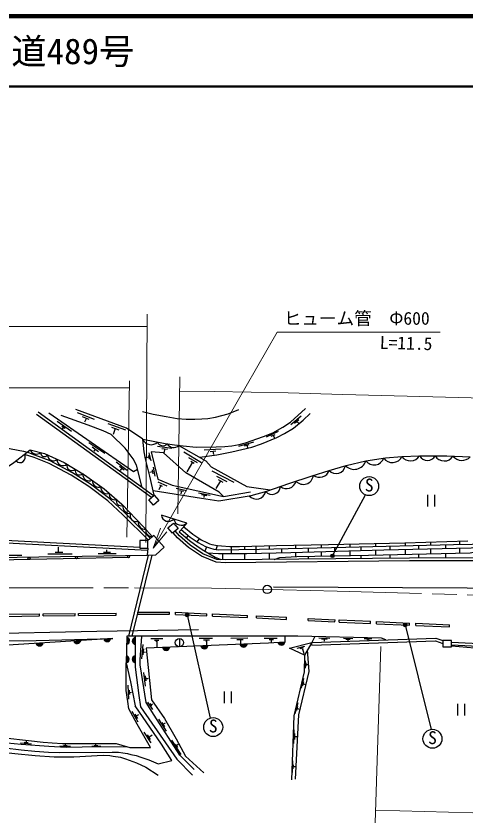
# Model space of a CAD drawing. Units: millimetres at full size, sheet at 1:1000; details may follow other scales. Extents: x 40000 to 680000, y 20000 to 380000.
# Drawn here: x 232422 to 296362, y 265236 to 380000 of the extents above; entities that cross this region are included whole.
import ezdxf
from ezdxf.enums import TextEntityAlignment as Align

# ---------------------------------------------------------------- set-up
doc = ezdxf.new("R2010")
doc.units = ezdxf.units.MM
doc.header["$LTSCALE"] = 1000
doc.linetypes.add('CHAIN', pattern=[18.5, 12, -1.5, 3.5, -1.5])
for name, color, linetype, lineweight in [('M-BGD', 7, 'Continuous', 25), ('M-BGD-EXST', 7, 'Continuous', 25), ('M-BMK', 2, 'CHAIN', 13), ('M-BMK-SRVR', 3, 'Continuous', 25), ('M-STR-HTXT', 7, 'Continuous', 13), ('M-STR-STRC', 7, 'Continuous', 25), ('M-TTL', 2, 'Continuous', 140), ('M-TTL-LINE', 7, 'Continuous', 50)]:
    doc.layers.add(name, color=color, linetype=linetype, lineweight=lineweight)
doc.layers.add('M-TTL-TXT', color=7, linetype='Continuous')
doc.styles.add('ＭＳ ゴシック', font='')
doc.styles.get('ＭＳ ゴシック').set_extended_font_data('MS Gothic')

# ---------------------------------------------------------------- blocks, each defined once
blk = doc.blocks.new('open_arrow')
at = {"color": 0, "linetype": 'Continuous', "lineweight": -2}
blk.add_lwpolyline([(7.5, 1.25), (0, 0), (7.5, -1.25)], dxfattribs=at)

msp = doc.modelspace()

# ---------------------------------------------------------------- hatches: boundary and pattern name
at = {"layer": 'M-BGD'}
for points in [[(248127, 290645, 0.82183), (248145, 291636)], [(249349, 291599, 0.82183), (249348, 290608)], [(235261, 290775, 0.82183), (236249, 290839)], [(240614, 291119, 0.82183), (241602, 291182)], [(244873, 291392, 0.82183), (245862, 291456)], [(258697, 290389, 0.82183), (259687, 290430)], [(264269, 290628, 0.82183), (265259, 290671)], [(269644, 290897, 0.82183), (270633, 290965)], [(253241, 290163, 0.82183), (254231, 290204)], [(248078, 288018, 0.82183), (248097, 289008)], [(249346, 289016, 0.82183), (249344, 288025)]]:
    msp.add_hatch(color=256, dxfattribs=at).paths.add_polyline_path(points)
at = {"layer": 'M-BGD-EXST'}
for points in [[(277661, 303220, 1), (277161, 303220, 1)], [(256992, 294815, 1), (256492, 294815, 1)], [(287974, 293392, 1), (287474, 293392, 1)]]:
    msp.add_hatch(color=256, dxfattribs=at).paths.add_polyline_path(points)

# ---------------------------------------------------------------- linework, layer by layer
at = {"layer": 'M-BGD'}
for p, q in [((251956, 311777), (235564, 323645)), ((251646, 311508), (235329, 323321)), ((241114, 323613), (243522, 322671)), ((241819, 323027), (242761, 322653)), ((242413, 322791), (242143, 322254)), ((271462, 321921), (272935, 323159)), ((271987, 322115), (272596, 322613)), ((238259, 322376), (240308, 320978)), ((238902, 321684), (239399, 321381)), ((239150, 321532), (238956, 321286)), ((245450, 322061), (247988, 321154)), ((245981, 321539), (247026, 321154)), ((246504, 321346), (246211, 320476)), ((272292, 322364), (272582, 322129)), ((268006, 320145), (269727, 320961)), ((268697, 320235), (269241, 320490)), ((268969, 320363), (269153, 319995)), ((242768, 319347), (245016, 317806)), ((264081, 318837), (266194, 319433)), ((264907, 318851), (265537, 319054)), ((243208, 318710), (244131, 318080)), ((243670, 318395), (243463, 318112)), ((252529, 318813), (254545, 318540)), ((253122, 318509), (253952, 318406)), ((253537, 318457), (253478, 317937)), ((256265, 318004), (258786, 316498)), ((259142, 318316), (261585, 318455)), ((260006, 318083), (260796, 318139)), ((260401, 318111), (260470, 317629)), ((265222, 318952), (265293, 318647)), ((251289, 317236), (250907, 317147)), ((251231, 317478), (251347, 316993)), ((251300, 317895), (251586, 316731)), ((256944, 317229), (258151, 316516)), ((246623, 316615), (248190, 315394)), ((247132, 315963), (247779, 315460)), ((247455, 315712), (247224, 315373)), ((251914, 315823), (252151, 314562)), ((257495, 316542), (256706, 315176)), ((257243, 316674), (257746, 316410)), ((251807, 315168), (251431, 315081)), ((251762, 315438), (251852, 314897)), ((260238, 315330), (263352, 313708)), ((260885, 314554), (262397, 313788)), ((252565, 313761), (253827, 313185)), ((252802, 313307), (253196, 313125)), ((261472, 313878), (260815, 312813)), ((261154, 314067), (261790, 313689)), ((252999, 313216), (252686, 312625)), ((255182, 312838), (256663, 312511)), ((255666, 312525), (256207, 312411)), ((255937, 312468), (255858, 312020)), ((258338, 312196), (259989, 311876)), ((258779, 311933), (259541, 311805)), ((259160, 311869), (259107, 311541)), ((290913, 311896), (290913, 310219)), ((291913, 311896), (291913, 310219)), ((256622, 305771), (256907, 306110)), ((258164, 305226), (258470, 305662)), ((295487, 304849), (295487, 305311)), ((238427, 303688), (238427, 304457)), ((259272, 303862), (259519, 304498)), ((260858, 304120), (261058, 304686)), ((263040, 303563), (263040, 304569)), ((264951, 304153), (264951, 304571)), ((266569, 303584), (266569, 304615)), ((268424, 304221), (268424, 304666)), ((270181, 303654), (270181, 304261)), ((272203, 304307), (272203, 304744)), ((274006, 303757), (274006, 304348)), ((275847, 304390), (275847, 304809)), ((277744, 303871), (277744, 304434)), ((279895, 304484), (279895, 304902)), ((281470, 303984), (281470, 304522)), ((283565, 304573), (283565, 304992)), ((285592, 304104), (285592, 304622)), ((287786, 304675), (287786, 305096)), ((287786, 303428), (287786, 304156)), ((289695, 304201), (289695, 304721)), ((291398, 304762), (291398, 305197)), ((291398, 303508), (291398, 304241)), ((293500, 304290), (293500, 304813)), ((295487, 303600), (295487, 304337)), ((229642, 303331), (233252, 303331)), ((240364, 303442), (236933, 303442)), ((239058, 303688), (237949, 303688)), ((246626, 303500), (244066, 303500)), ((245836, 303696), (244827, 303696)), ((245332, 303696), (245332, 304080)), ((251215, 303332), (248404, 291781)), ((251699, 303341), (248889, 291783)), ((261825, 302659), (261827, 303565)), ((264951, 302664), (264951, 303559)), ((268424, 302699), (268424, 303620)), ((272203, 303123), (272203, 303702)), ((274006, 302755), (274006, 303160)), ((275847, 303192), (275847, 303813)), ((279895, 303264), (279895, 303936)), ((281470, 302831), (281470, 303292)), ((283565, 303334), (283565, 304048)), ((285592, 302873), (285592, 303379)), ((289695, 302903), (289695, 303470)), ((293500, 302912), (293500, 303555)), ((248425, 302963), (203323, 302092)), ((262937, 291519), (265385, 291537)), ((267682, 291529), (269516, 291529)), ((275455, 291565), (277023, 291488)), ((278947, 291503), (280299, 291465)), ((246179, 291476), (211847, 289272)), ((250289, 288567), (250495, 290633)), ((251561, 291447), (253282, 291447)), ((252078, 291238), (252715, 291238)), ((252292, 291064), (252526, 291064)), ((252409, 291064), (252409, 290258)), ((255638, 291472), (255638, 290272)), ((258461, 291494), (260359, 291494)), ((259064, 291277), (259914, 291277)), ((259378, 291075), (259590, 291075)), ((259484, 291075), (259484, 290542)), ((263803, 291302), (264697, 291302)), ((264324, 291302), (264330, 290757)), ((268393, 291319), (269015, 291319)), ((268704, 291319), (268684, 290955)), ((272397, 290107), (273446, 290395)), ((274471, 290517), (274458, 290917)), ((275832, 291411), (276631, 291380)), ((276231, 291396), (276216, 291081)), ((279315, 291372), (279892, 291357)), ((279604, 291365), (279603, 291149)), ((281903, 291482), (282971, 291466)), ((282246, 291393), (282615, 291389)), ((282431, 291391), (282436, 291230)), ((250504, 289133), (250581, 289990)), ((250542, 289561), (250821, 289518)), ((272808, 290026), (273269, 290167)), ((273081, 289950), (273188, 290000)), ((273135, 289975), (273314, 289332)), ((273557, 287239), (273557, 288310)), ((273680, 287529), (273680, 288015)), ((273680, 287772), (273936, 287780)), ((250816, 284706), (250593, 286641)), ((250912, 285419), (250816, 286141)), ((250864, 285780), (251210, 285791)), ((273009, 284410), (273325, 285770)), ((248439, 282828), (248338, 284839)), ((273207, 284733), (273330, 285296)), ((273268, 285015), (273568, 284926)), ((248568, 283492), (248532, 284101)), ((248550, 283797), (248836, 283806)), ((262008, 283942), (262008, 282265)), ((263008, 283942), (263008, 282265)), ((251851, 281360), (251168, 282429)), ((272116, 280776), (272502, 282339)), ((251736, 281825), (251477, 282205)), ((251606, 282015), (251827, 282181)), ((272354, 281198), (272491, 281784)), ((272422, 281491), (272713, 281415)), ((295185, 282183), (295185, 280506)), ((296185, 282183), (296185, 280506)), ((249768, 279578), (248920, 281099)), ((249713, 280085), (249362, 280694)), ((249494, 280464), (249888, 280666)), ((253820, 278298), (252728, 279989)), ((253556, 278909), (253172, 279515)), ((253331, 279264), (253664, 279461)), ((251596, 276605), (250646, 278154)), ((251513, 277112), (251098, 277739)), ((251306, 277426), (251762, 277758)), ((271887, 276539), (271969, 278477)), ((272033, 277103), (272069, 277949)), ((234114, 276600), (233565, 276647)), ((233840, 276624), (233871, 276880)), ((255878, 274979), (254535, 277012)), ((272051, 277526), (272342, 277526)), ((234606, 276435), (233031, 276569)), ((240169, 276094), (238631, 276144)), ((239693, 276215), (239154, 276229)), ((239423, 276222), (239422, 276477)), ((243174, 276136), (244485, 276160)), ((243499, 276229), (244036, 276246)), ((243768, 276238), (243755, 276473)), ((255405, 275938), (255099, 276418)), ((255203, 276254), (255435, 276424)), ((271699, 272411), (271764, 274065)), ((271829, 272922), (271857, 273498)), ((271846, 273266), (272122, 273252))]:
    msp.add_line(p, q, dxfattribs=at)
for points in [[(250419, 319811), (248112, 321381), (240908, 324025)], [(250404, 323778), (251899, 323391), (253734, 323035), (255326, 322772), (256617, 322685), (257808, 322685), (258801, 322710), (259682, 322772), (260787, 322933), (262574, 323429), (264064, 324037)], [(250419, 319811), (253587, 319195), (254936, 319005), (256154, 318849), (258041, 318694), (260839, 318709), (262093, 318769), (263096, 318877), (264111, 319068), (265030, 319294), (267580, 320179), (268905, 320740), (270326, 321515), (271424, 322231), (273586, 324165)], [(167852, 314034), (169808, 314215), (171230, 314437), (172963, 314825), (175222, 315460), (177677, 316293), (180547, 317407), (183457, 318606), (187626, 320318), (189011, 320832), (190767, 321414), (192500, 321834), (194333, 322196), (197239, 322498), (198283, 322558), (202524, 322425), (207530, 322189), (211628, 321745), (214747, 321377), (220077, 320573), (225401, 319649), (233489, 318115), (233978, 317952)], [(237060, 323581), (249110, 315215), (249676, 315574)], [(250343, 312945), (249534, 316130), (249057, 317013), (247911, 318544), (245930, 320465), (244804, 321003), (242684, 321804), (238814, 323184)], [(258530, 317251), (260973, 317571), (263069, 317996), (265936, 318690), (267307, 319156), (269476, 320034), (270586, 320616), (271840, 321397), (273241, 322504), (274214, 323476)], [(252062, 311870), (251430, 314536), (250797, 317012), (250613, 318023), (250419, 319811)], [(206457, 317728), (207597, 318578), (210389, 318346), (214553, 317380), (219811, 315725), (224782, 314016), (226044, 313965), (228453, 314543), (230486, 315403), (232091, 316486), (234417, 318293), (236434, 317781), (239229, 316523), (242162, 314751), (244955, 312762), (247438, 310590), (250530, 307362), (251815, 305950)], [(251524, 305705), (247890, 309343), (245736, 311343), (243008, 313414), (240423, 315038), (237279, 316720), (235101, 317567), (233978, 317952)], [(253364, 317897), (251633, 318003), (252544, 314134), (254626, 313256), (261909, 311680), (265735, 312328)], [(261909, 311680), (261290, 312282), (256549, 315012), (253364, 317897)], [(255537, 318919), (259411, 316760), (260153, 315870), (265227, 313101), (268546, 312589)], [(251217, 305446), (247613, 309055), (245478, 311036), (242780, 313084), (240222, 314692), (237111, 316356), (234963, 317191), (233601, 317659)], [(251913, 312498), (258787, 311419), (261241, 311054), (265851, 311798), (268047, 312414), (271199, 313524), (274527, 314597), (276945, 315384), (279366, 316095), (282154, 316725), (284922, 317159), (287261, 317348), (289777, 317427), (293652, 317450), (296988, 317317)], [(256273, 307368), (256677, 307884), (253066, 309009)], [(250028, 304429), (208101, 306601), (205456, 302881), (169938, 302621)], [(300135, 302527), (288351, 302500), (262136, 302235), (260856, 302328), (258774, 303154), (256913, 304421), (255378, 305782), (254752, 306501)], [(300135, 302927), (288348, 302900), (262148, 302635), (260946, 302723), (258963, 303509), (257159, 304737), (255663, 306064), (255054, 306763)], [(256273, 307368), (255582, 306653), (257057, 305402), (258297, 304487), (259084, 303966), (260728, 303056), (261547, 302679)], [(255887, 306968), (257185, 305877), (258324, 305120), (259341, 304567), (259926, 304340), (260553, 304153), (261163, 304088), (267039, 304189), (279307, 304470), (294613, 304840), (297257, 304869), (301431, 305636), (314329, 305567), (327533, 305514)], [(256273, 307368), (257530, 306322), (258379, 305726), (258739, 305523), (259514, 305107), (259937, 304947), (260250, 304850), (261058, 304686), (261602, 304624), (262782, 304573), (264156, 304549), (269459, 304694), (276827, 304827), (287675, 305093), (296654, 305344)], [(251117, 303972), (208300, 306190), (205663, 302482), (169941, 302221)], [(251158, 304329), (251043, 303329), (252280, 303352), (253458, 304460), (252000, 306105), (251158, 305396)], [(259615, 303672), (261181, 303566), (265239, 303558), (271488, 303680), (284699, 304083), (297095, 304375), (301429, 305223), (320951, 305055), (327513, 305043)], [(269084, 302706), (269934, 302978), (272310, 303130), (282512, 303310), (296967, 303633), (301367, 304564), (318599, 304426), (327251, 304367)], [(205784, 302652), (219316, 302871), (232554, 303020), (251043, 303329)], [(110605, 289713), (120268, 290937), (126719, 291599), (129965, 291897), (132383, 291964), (145861, 291897), (156849, 291915), (179986, 291840), (196264, 291864), (213318, 291934), (226097, 292145), (243896, 292495), (258361, 292728)], [(248148, 291782), (248078, 288018), (248661, 285281), (249352, 281894)], [(284995, 291274), (284349, 291504), (272479, 291789), (248148, 291782)], [(249349, 291783), (249344, 287381), (249886, 283333), (250114, 281722), (255277, 274288), (257486, 272036)], [(257722, 272814), (255700, 274853), (252044, 280580), (250926, 282358), (250035, 287738), (250058, 288421), (250311, 291783)], [(270636, 291789), (270636, 290965), (268286, 290804), (261284, 290496), (250897, 290066), (251664, 282750), (253500, 280073), (255184, 277205), (256517, 274746), (259108, 272345)], [(274867, 291732), (274458, 290917), (273438, 289102), (271284, 290098), (274458, 290917)], [(274458, 290917), (292094, 291515), (293076, 291175)], [(161631, 288816), (163989, 291181), (182806, 291181), (209119, 291088), (213120, 291220), (217871, 291254), (233485, 291135), (246179, 291476)], [(274471, 290517), (292033, 291112), (293076, 290752)], [(294320, 290957), (322751, 289547), (340706, 289218), (343120, 286168)], [(294320, 290557), (322738, 289147), (340510, 288821), (343120, 285523)], [(317293, 289417), (317204, 288333), (308479, 289134), (294320, 290373)], [(272153, 271437), (272598, 280589), (274107, 286776), (273866, 289863)], [(188068, 288762), (198495, 284408), (210928, 281014), (212707, 280474), (214598, 279822), (216720, 278951), (218842, 278013), (221010, 277071), (222767, 276594), (224783, 276118), (226458, 275833), (229198, 275424), (232213, 275099), (235146, 274841), (237836, 274653), (240625, 274634), (244798, 274850), (245760, 274804), (246221, 274747), (247239, 274577), (247985, 274349), (249531, 273795), (250858, 273160), (252607, 272033)], [(273438, 289102), (273377, 286703), (271909, 280457), (271549, 271341)], [(248607, 275961), (251539, 275971), (249635, 279273), (248440, 281449), (248288, 282506), (248064, 284087), (248078, 288018)], [(196685, 285864), (199412, 285053), (202236, 284323), (206611, 283189), (209156, 282545), (213321, 281553), (216358, 280592), (219792, 279262), (221715, 278443), (222588, 278148), (223994, 277789), (225793, 277386), (227287, 277113), (230129, 276732), (233116, 276416), (237074, 276154), (239546, 275989), (244093, 276076), (248269, 276060)], [(197070, 286120), (202791, 284582), (205882, 283781), (208147, 283196), (212911, 282253), (213867, 281957), (215802, 281378), (217520, 280682), (219643, 279809), (221169, 279180), (222353, 278789), (223276, 278544), (225019, 278134), (226742, 277816), (228718, 277579), (230813, 277326), (234201, 276950), (236247, 276696), (237521, 276622), (239031, 276541), (245099, 276549), (246659, 276533), (248607, 275961)], [(252620, 273636), (254569, 274118), (253096, 276446), (249352, 281894)], [(230811, 275901), (233153, 275646), (235072, 275444), (237013, 275307), (238562, 275234), (246094, 275307), (246985, 275278), (247610, 275196), (248248, 275091), (248739, 274980), (249481, 274799), (250142, 274600), (251277, 274212), (252620, 273636)]]:
    msp.add_lwpolyline(points, dxfattribs=at)
for points in [[(251959, 310430), (251290, 311199), (252062, 311870), (252730, 311101)], [(254675, 306434), (254007, 307202), (254778, 307873), (255447, 307105)], [(250028, 304329), (251158, 304329), (251158, 305396), (250028, 305396)], [(293076, 290256), (294320, 290256), (294320, 291175), (293076, 291175)]]:
    msp.add_lwpolyline(points, close=True, dxfattribs=at)
for centre, radius in [((234243, 302837), 150), ((240999, 302967), 150), ((248398, 303110), 150), ((255638, 290872), 600)]:
    msp.add_circle(centre, radius, dxfattribs=at)
for centre, radius, start, end in [((251615, 320344), 1310, 203.99933, 314.01528), ((253300, 319728), 841, 202.80111, 316.57888), ((254815, 319674), 1045, 210.15454, 314.32693), ((235289, 318636), 936, 201.46407, 310.03237), ((236444, 317892), 553, 177.20041, 324.80427), ((232985, 317235), 748, 221.13942, 34.55274), ((237725, 317579), 830, 180.41998, 311.09647), ((239062, 316848), 798, 172.36337, 314.939), ((283315, 317618), 1465, 217.56535, 340.25436), ((285912, 317978), 1488, 215.04719, 334.95758), ((288491, 318274), 1540, 216.94976, 326.63835), ((290886, 318094), 1294, 211.03707, 329.66131), ((293274, 318193), 1477, 210.63348, 328.22598), ((295800, 318402), 1609, 217.8177, 317.59132), ((240347, 316104), 743, 166.06813, 311.68828), ((277936, 316245), 1313, 220.9648, 351.77806), ((280491, 317281), 1754, 224.27394, 341.51583), ((241436, 315350), 628, 161.50684, 316.24957), ((242844, 314839), 957, 175.39034, 295.35569), ((273248, 314840), 1454, 223.2984, 352.47308), ((275532, 315892), 1501, 235.85495, 340.21372), ((244125, 313873), 877, 173.37085, 295.70994), ((270869, 314128), 1352, 229.57219, 347.86119), ((245314, 312889), 831, 166.5169, 295.331), ((266569, 312674), 1370, 222.40983, 347.33329), ((268801, 313163), 1193, 221.39947, 356.90786), ((246384, 311947), 739, 165.07619, 292.56697), ((247367, 311075), 725, 164.84875, 290.69791), ((248560, 310217), 955, 169.10503, 278.42526), ((249504, 308951), 865, 158.20081, 289.32948), ((254081, 309158), 1026, 188.37643, 317.01531), ((250743, 307971), 967, 170.28297, 276.34712), ((255913, 308680), 1104, 191.5808, 313.81094), ((251769, 306877), 929, 171.75172, 272.85066), ((248038, 291142), 505, 280.11849, 77.77668), ((249446, 291104), 505, 101.09999, 258.75818), ((235749, 290904), 505, 194.84473, 352.50293), ((241102, 291248), 505, 194.84473, 352.50293), ((245361, 291522), 505, 194.84473, 352.50293), ((259188, 290507), 505, 193.54333, 351.20152), ((264759, 290747), 505, 193.68619, 351.34438), ((270132, 291028), 505, 195.08979, 352.74798), ((253732, 290281), 505, 193.54333, 351.20152), ((247990, 288515), 505, 280.11849, 77.77668), ((249443, 288520), 505, 101.09999, 258.75818)]:
    msp.add_arc(centre, radius, start, end, dxfattribs=at)
at = {"layer": 'M-BGD-EXST'}
for p, q in [((277411, 303220), (282088, 311896)), ((256742, 294815), (260015, 280140)), ((287724, 293392), (291433, 278538))]:
    msp.add_line(p, q, dxfattribs=at)
for centre, radius in [((282615, 313139), 1350), ((277411, 303220), 250), ((256742, 294815), 250), ((287724, 293392), 250), ((260437, 278857), 1350), ((291611, 277200), 1350)]:
    msp.add_circle(centre, radius, dxfattribs=at)
at = {"layer": 'M-BMK'}
msp.add_lwpolyline([(70250, 286304), (76977, 288542), (81591, 289997), (84832, 290913), (89455, 292129), (96158, 293658), (98913, 294231), (102116, 294837), (106495, 295567), (111962, 296403), (116878, 296972), (123171, 297565), (129672, 297955), (135779, 298064), (153321, 298222), (171611, 298467), (214661, 298534), (231393, 298662), (249245, 298662), (260203, 298611), (270402, 298408), (278073, 298180), (305127, 297464)], dxfattribs=at)
at = {"layer": 'M-BMK-SRVR'}
msp.add_circle((268129, 298453), 600, dxfattribs=at)
at = {"layer": 'M-STR-HTXT'}
for p, q in [((250853, 305137), (251041, 337626)), ((205715, 335829), (251049, 335829)), ((255398, 309182), (255676, 328695)), ((248145, 305860), (248517, 328137)), ((283447, 265236), (284280, 290338))]:
    msp.add_line(p, q, dxfattribs=at)
for points in [[(251900, 304303), (269535, 335046), (292727, 335046)], [(203504, 326974), (214536, 326991), (231291, 327120), (248497, 327120)], [(255647, 326633), (260562, 326610), (271106, 326400), (278863, 326169), (306243, 325443), (322854, 325236), (359423, 324568), (385416, 324151), (406896, 323726), (433995, 322963), (464631, 322312), (488886, 321657), (503993, 321187), (523089, 320579), (530711, 320570), (536731, 320465), (542862, 320269), (550500, 319570), (560386, 318197), (566431, 317243)], [(283506, 267025), (304274, 266475), (320884, 266001), (339817, 265481)]]:
    msp.add_lwpolyline(points, dxfattribs=at)
at = {"layer": 'M-STR-STRC'}
for p, q in [((230730, 294914), (235742, 294965)), ((235745, 294665), (235742, 294965)), ((236246, 294970), (240797, 295016)), ((236249, 294670), (236246, 294970)), ((240800, 294716), (240797, 295016)), ((241295, 295021), (246653, 295075)), ((241298, 294721), (241295, 295021)), ((246656, 294775), (246653, 295075)), ((249722, 294920), (249722, 295220)), ((254204, 294926), (254217, 295226)), ((255062, 294889), (255076, 295188)), ((255076, 295188), (259538, 294992)), ((259525, 294692), (259538, 294992)), ((260343, 294658), (260356, 294958)), ((260356, 294958), (265317, 294755)), ((230733, 294614), (235745, 294665)), ((236249, 294670), (240800, 294716)), ((241298, 294721), (246656, 294775)), ((249722, 294920), (254204, 294926)), ((255062, 294889), (259525, 294692)), ((260343, 294658), (265305, 294455)), ((265305, 294455), (265317, 294755)), ((266605, 294392), (266619, 294692)), ((266605, 294392), (270853, 294185)), ((266619, 294692), (270868, 294485)), ((270853, 294185), (270868, 294485)), ((273946, 294004), (273959, 294304)), ((273946, 294004), (277746, 293835)), ((273959, 294304), (277759, 294135)), ((277746, 293835), (277759, 294135)), ((278329, 293809), (278343, 294109)), ((278329, 293809), (282808, 293610)), ((278343, 294109), (282821, 293910)), ((282808, 293610), (282821, 293910)), ((283646, 293573), (283659, 293873)), ((283659, 293873), (288355, 293664)), ((283646, 293573), (288342, 293365)), ((288342, 293365), (288355, 293664)), ((289232, 293325), (289246, 293625)), ((289232, 293325), (294019, 293112)), ((289246, 293625), (294032, 293412)), ((294019, 293112), (294032, 293412))]:
    msp.add_line(p, q, dxfattribs=at)
for points in [[(269030, 298797), (296551, 298653), (335203, 297973), (376889, 296837), (412604, 295955), (456729, 294849), (472581, 294462), (493965, 293422), (518622, 292183), (533250, 291442), (535769, 291231), (541394, 290593), (552750, 289005), (559136, 287890), (562279, 287172), (565859, 286196), (566617, 286001)], [(249722, 295220), (254211, 295226), (254217, 295226)]]:
    msp.add_lwpolyline(points, dxfattribs=at)
at = {"layer": 'M-TTL'}
msp.add_line((680000, 380000), (40000, 380000), dxfattribs=at)
at = {"layer": 'M-TTL-LINE'}
msp.add_line((40000, 370000), (680000, 370000), dxfattribs=at)

# ---------------------------------------------------------------- block references
at = {"layer": 'M-STR-HTXT', "xscale": 400, "yscale": 400, "rotation": 60.2}
msp.add_blockref('open_arrow', (251900, 304303), dxfattribs=at)

# ---------------------------------------------------------------- texts
at = {"layer": 'M-BGD-EXST', "style": 'ＭＳ ゴシック'}
for p in [(281960, 311846), (259782, 277565), (290956, 275907)]:
    msp.add_text('S', height=1833, rotation=358.508, dxfattribs=at).set_placement(p, align=Align.BOTTOM_LEFT)
at = {"layer": 'M-STR-HTXT', "style": 'ＭＳ ゴシック'}
msp.add_text('ヒューム管\u3000Φ600', height=1833, dxfattribs=at).set_placement((270477, 335546), align=Align.BOTTOM_LEFT)
msp.add_text('L=11.5', height=1833, rotation=358.512, dxfattribs=at).set_placement((284090, 332122), align=Align.BOTTOM_LEFT)
at = {"layer": 'M-TTL-TXT', "style": 'ＭＳ ゴシック'}
msp.add_text('一般国道489号', height=3666, dxfattribs=at).set_placement((216734, 375000), align=Align.MIDDLE_LEFT)

doc.saveas('drawing.dxf')
